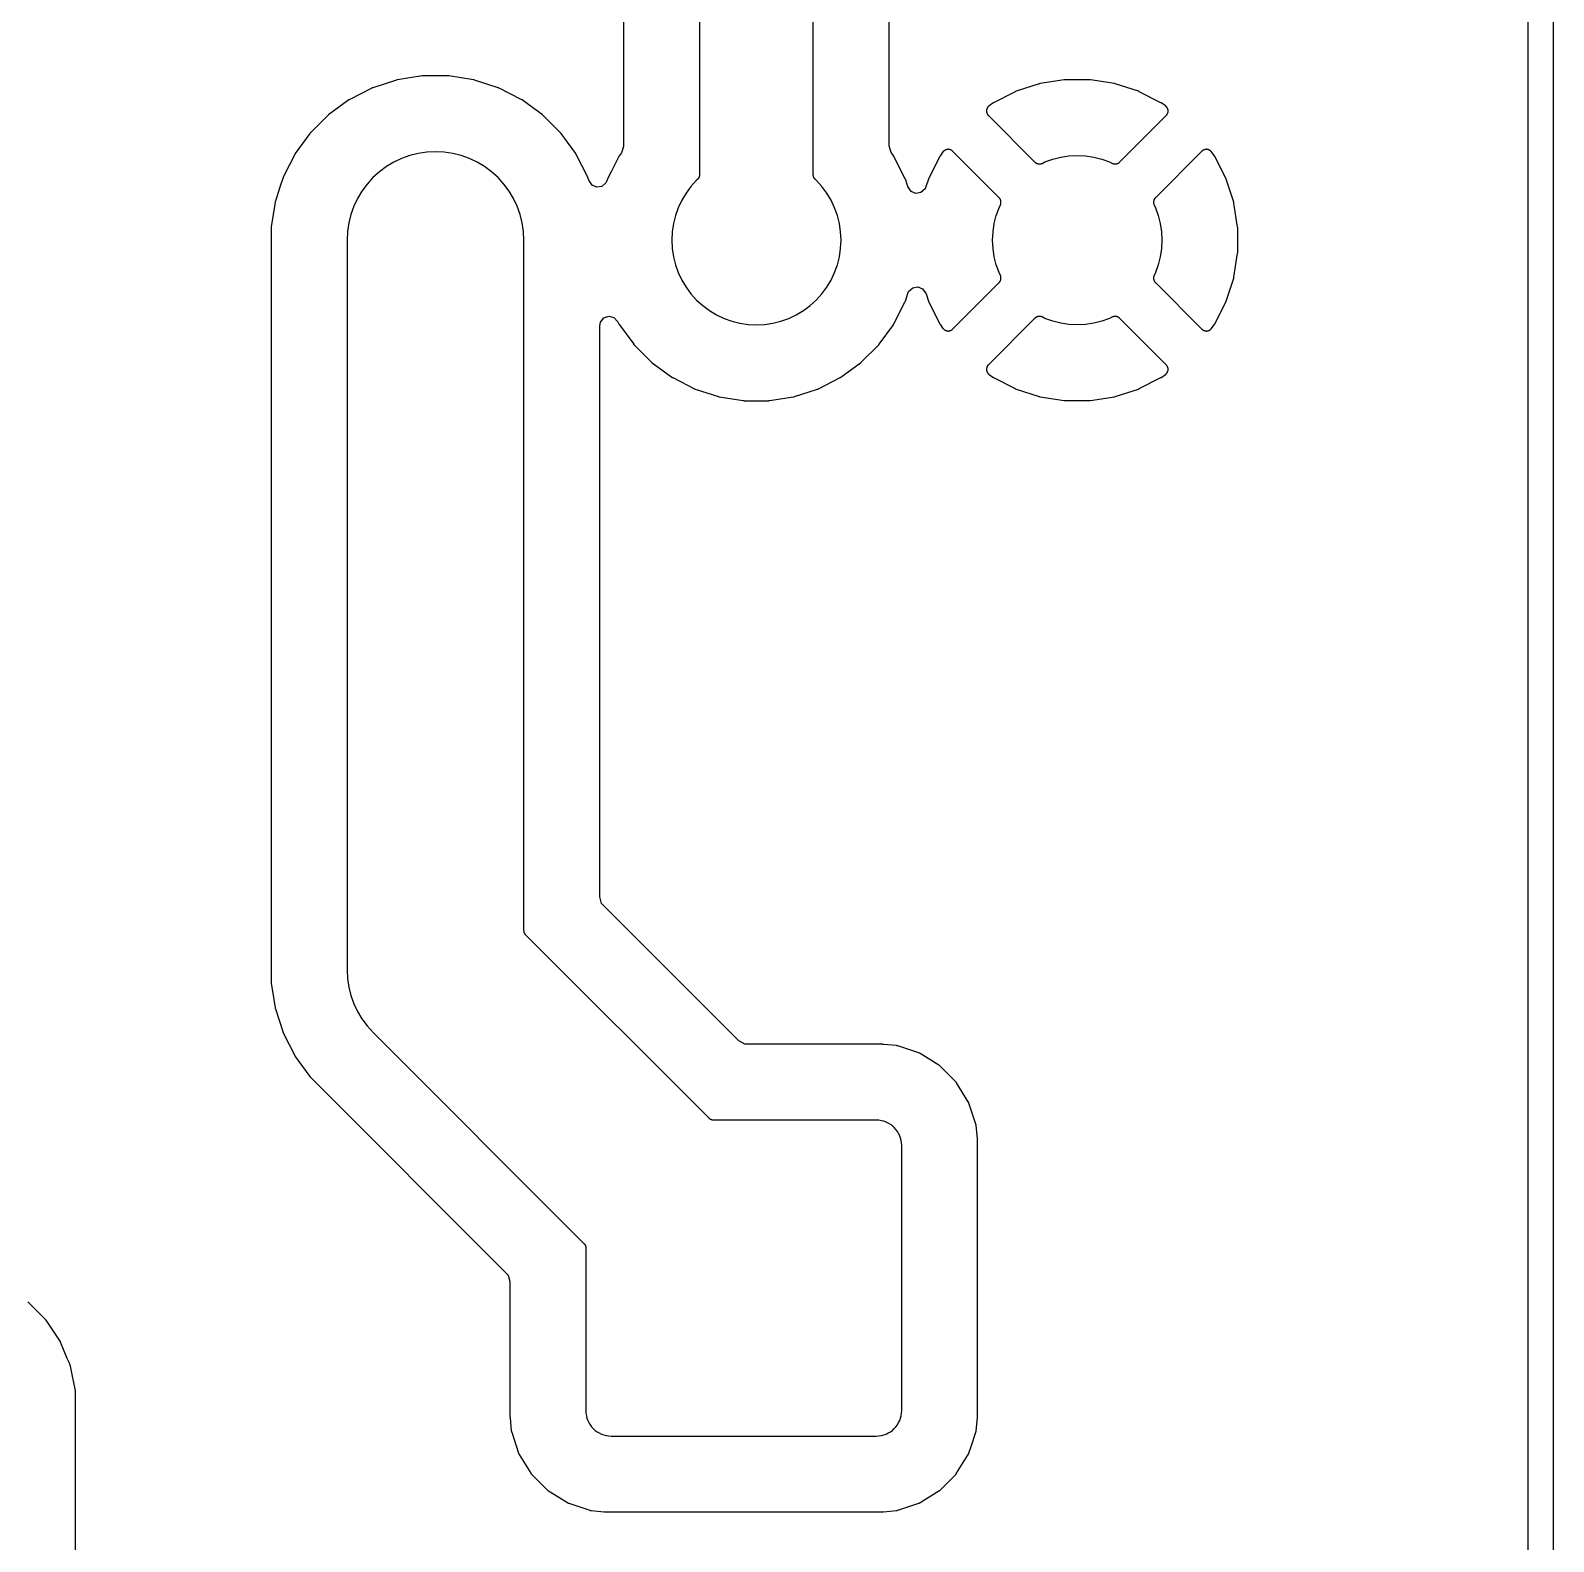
# Model space of a CAD drawing. Header units: metres. Extents: x 46.2 to 140.4, y -137.6 to -43.4.
# Drawn here: x 128.39 to 140.45, y -93.99 to -82.03 of the extents above; entities that cross this region are included whole.
import ezdxf

# ---------------------------------------------------------------- set-up
doc = ezdxf.new("R2010")
doc.units = ezdxf.units.M

msp = doc.modelspace()

# ---------------------------------------------------------------- linework, layer by layer
for points in [[(140.449, -137.599), (140.449, -43.401)], [(140.249, -43.632), (140.236, -43.586), (140.204, -43.558), (140.17, -43.551), (46.432, -43.551), (46.386, -43.564), (46.358, -43.596), (46.351, -43.63), (46.351, -137.368), (46.364, -137.414), (46.396, -137.442), (46.43, -137.449), (140.168, -137.449), (140.214, -137.436), (140.242, -137.404), (140.249, -137.37), (140.249, -43.632)], [(133.521, -83.429), (133.499, -83.491), (133.483, -83.554), (133.473, -83.619), (133.47, -83.685), (133.473, -83.751), (133.483, -83.816), (133.499, -83.879), (133.521, -83.941), (133.549, -84.001), (133.583, -84.057), (133.622, -84.11), (133.666, -84.159), (133.715, -84.203), (133.768, -84.242), (133.824, -84.276), (133.884, -84.304), (133.946, -84.326), (134.009, -84.342), (134.074, -84.352), (134.14, -84.355), (134.206, -84.352), (134.271, -84.342), (134.334, -84.326), (134.396, -84.304), (134.456, -84.276), (134.512, -84.242), (134.565, -84.203), (134.614, -84.159), (134.658, -84.11), (134.697, -84.057), (134.731, -84.001), (134.759, -83.941), (134.781, -83.879), (134.797, -83.816), (134.807, -83.751), (134.81, -83.685), (134.807, -83.619), (134.797, -83.554), (134.781, -83.491), (134.759, -83.429), (134.731, -83.369), (134.697, -83.313), (134.658, -83.26), (134.614, -83.211), (134.607, -83.205), (134.606, -83.204), (134.605, -83.203), (134.604, -83.202), (134.603, -83.202), (134.603, -83.201), (134.602, -83.2), (134.601, -83.199), (134.6, -83.198), (134.6, -83.197), (134.599, -83.196), (134.598, -83.195), (134.598, -83.194), (134.597, -83.193), (134.597, -83.192), (134.596, -83.191), (134.596, -83.19), (134.595, -83.189), (134.595, -83.188), (134.594, -83.187), (134.594, -83.186), (134.593, -83.185), (134.593, -83.184), (134.593, -83.183), (134.592, -83.182), (134.592, -83.18), (134.592, -83.179), (134.591, -83.178), (134.591, -83.177), (134.591, -83.176), (134.591, -83.175), (134.591, -83.174), (134.59, -83.172), (134.59, -83.171), (134.59, -83.17), (134.59, -83.169), (134.59, -83.168), (134.59, -79.267)], [(133.089, -80.433), (133.089, -82.943), (133.071, -82.995), (133.056, -83.016), (133.055, -83.017), (133.054, -83.018), (133.054, -83.019), (133.053, -83.02), (133.052, -83.021), (133.052, -83.023), (133.052, -83.023), (132.992, -83.14), (132.964, -83.194), (132.964, -83.195), (132.964, -83.196), (132.963, -83.197), (132.962, -83.198), (132.962, -83.199), (132.962, -83.2), (132.961, -83.201), (132.957, -83.214), (132.951, -83.228), (132.917, -83.259), (132.878, -83.266), (132.84, -83.25), (132.813, -83.21), (132.806, -83.19), (132.806, -83.189), (132.806, -83.188), (132.805, -83.186), (132.805, -83.185), (132.804, -83.184), (132.804, -83.183), (132.803, -83.182), (132.714, -83.007), (132.713, -83.006), (132.713, -83.005), (132.712, -83.003), (132.711, -83.002), (132.711, -83.001), (132.71, -83), (132.644, -82.909), (132.594, -82.841), (132.594, -82.841), (132.593, -82.84), (132.592, -82.839), (132.592, -82.838), (132.591, -82.837), (132.59, -82.836), (132.589, -82.835), (132.45, -82.696), (132.449, -82.695), (132.448, -82.694), (132.447, -82.693), (132.446, -82.693), (132.445, -82.692), (132.444, -82.691), (132.444, -82.691), (132.444, -82.691), (132.349, -82.622), (132.285, -82.575), (132.284, -82.574), (132.283, -82.574), (132.282, -82.573), (132.28, -82.572), (132.279, -82.572), (132.278, -82.571), (132.278, -82.571), (132.103, -82.482), (132.102, -82.481), (132.101, -82.481), (132.1, -82.48), (132.099, -82.48), (132.097, -82.479), (132.096, -82.479), (132.095, -82.479), (131.908, -82.418), (131.907, -82.417), (131.906, -82.417), (131.905, -82.417), (131.904, -82.417), (131.903, -82.416), (131.902, -82.416), (131.901, -82.416), (131.706, -82.385), (131.705, -82.385), (131.704, -82.385), (131.703, -82.385), (131.702, -82.385), (131.7, -82.385), (131.699, -82.385), (131.698, -82.385), (131.502, -82.385), (131.501, -82.385), (131.5, -82.385), (131.498, -82.385), (131.497, -82.385), (131.496, -82.385), (131.495, -82.385), (131.494, -82.385), (131.299, -82.416), (131.298, -82.416), (131.297, -82.416), (131.296, -82.417), (131.295, -82.417), (131.294, -82.417), (131.293, -82.417), (131.292, -82.418), (131.105, -82.479), (131.104, -82.479), (131.103, -82.479), (131.101, -82.48), (131.1, -82.48), (131.099, -82.481), (131.098, -82.481), (131.097, -82.482), (130.922, -82.571), (130.921, -82.572), (130.92, -82.572), (130.918, -82.573), (130.917, -82.574), (130.916, -82.574), (130.915, -82.575), (130.756, -82.691), (130.755, -82.691), (130.754, -82.692), (130.753, -82.693), (130.752, -82.694), (130.751, -82.694), (130.751, -82.695), (130.75, -82.696), (130.611, -82.835), (130.61, -82.836), (130.609, -82.836), (130.609, -82.837), (130.608, -82.838), (130.607, -82.839), (130.606, -82.84), (130.606, -82.841), (130.49, -83), (130.489, -83.001), (130.489, -83.002), (130.488, -83.003), (130.487, -83.005), (130.487, -83.006), (130.486, -83.007), (130.486, -83.007), (130.444, -83.09), (130.397, -83.182), (130.396, -83.183), (130.396, -83.184), (130.395, -83.185), (130.395, -83.186), (130.395, -83.186), (130.394, -83.188), (130.394, -83.189), (130.394, -83.19), (130.394, -83.19), (130.369, -83.266), (130.333, -83.377), (130.332, -83.378), (130.332, -83.379), (130.332, -83.38), (130.332, -83.381), (130.331, -83.382), (130.331, -83.383), (130.331, -83.384), (130.3, -83.579), (130.3, -83.58), (130.3, -83.581), (130.3, -83.582), (130.3, -83.583), (130.3, -83.585), (130.299, -83.586), (130.299, -83.587), (130.299, -89.558), (130.299, -89.559), (130.3, -89.56), (130.3, -89.562), (130.3, -89.563), (130.3, -89.564), (130.3, -89.565), (130.3, -89.566), (130.32, -89.694), (130.331, -89.761), (130.331, -89.762), (130.331, -89.763), (130.332, -89.764), (130.332, -89.765), (130.332, -89.766), (130.332, -89.767), (130.333, -89.768), (130.394, -89.955), (130.394, -89.956), (130.394, -89.957), (130.395, -89.959), (130.395, -89.96), (130.396, -89.961), (130.396, -89.962), (130.397, -89.963), (130.486, -90.138), (130.487, -90.139), (130.487, -90.14), (130.488, -90.142), (130.489, -90.143), (130.489, -90.144), (130.49, -90.145), (130.606, -90.304), (130.606, -90.305), (130.607, -90.306), (130.608, -90.307), (130.609, -90.308), (130.609, -90.309), (130.61, -90.309), (130.611, -90.31), (132.166, -91.865), (132.175, -91.876), (132.189, -91.927), (132.189, -93), (132.19, -93.001), (132.19, -93.003), (132.19, -93.004), (132.19, -93.005), (132.2, -93.108), (132.2, -93.109), (132.201, -93.111), (132.201, -93.112), (132.201, -93.113), (132.201, -93.115), (132.202, -93.116), (132.202, -93.117), (132.203, -93.119), (132.258, -93.285), (132.258, -93.285), (132.258, -93.286), (132.259, -93.287), (132.259, -93.288), (132.259, -93.289), (132.26, -93.291), (132.26, -93.292), (132.261, -93.293), (132.261, -93.294), (132.262, -93.295), (132.263, -93.296), (132.355, -93.445), (132.356, -93.446), (132.356, -93.447), (132.357, -93.448), (132.358, -93.449), (132.358, -93.45), (132.359, -93.451), (132.36, -93.452), (132.361, -93.453), (132.362, -93.454), (132.486, -93.578), (132.487, -93.579), (132.488, -93.58), (132.489, -93.581), (132.49, -93.582), (132.491, -93.582), (132.492, -93.583), (132.493, -93.584), (132.494, -93.584), (132.495, -93.585), (132.644, -93.677), (132.645, -93.678), (132.646, -93.679), (132.647, -93.679), (132.648, -93.68), (132.649, -93.68), (132.651, -93.681), (132.652, -93.681), (132.653, -93.681), (132.654, -93.682), (132.655, -93.682), (132.655, -93.682), (132.655, -93.682), (132.821, -93.737), (132.823, -93.738), (132.824, -93.738), (132.825, -93.739), (132.827, -93.739), (132.828, -93.739), (132.829, -93.739), (132.831, -93.74), (132.832, -93.74), (132.935, -93.75), (132.936, -93.75), (132.937, -93.75), (132.939, -93.75), (132.94, -93.751), (135.14, -93.751), (135.141, -93.75), (135.143, -93.75), (135.144, -93.75), (135.145, -93.75), (135.248, -93.74), (135.249, -93.74), (135.251, -93.739), (135.252, -93.739), (135.253, -93.739), (135.255, -93.739), (135.256, -93.738), (135.257, -93.738), (135.259, -93.737), (135.425, -93.682), (135.425, -93.682), (135.426, -93.682), (135.427, -93.681), (135.428, -93.681), (135.429, -93.681), (135.431, -93.68), (135.432, -93.68), (135.433, -93.679), (135.434, -93.679), (135.435, -93.678), (135.436, -93.677), (135.585, -93.585), (135.586, -93.584), (135.587, -93.584), (135.588, -93.583), (135.589, -93.582), (135.59, -93.582), (135.591, -93.581), (135.592, -93.58), (135.593, -93.579), (135.594, -93.578), (135.718, -93.454), (135.719, -93.453), (135.72, -93.452), (135.721, -93.451), (135.722, -93.45), (135.722, -93.449), (135.723, -93.448), (135.724, -93.447), (135.724, -93.446), (135.725, -93.445), (135.817, -93.296), (135.818, -93.295), (135.819, -93.294), (135.819, -93.293), (135.82, -93.292), (135.82, -93.291), (135.821, -93.289), (135.821, -93.288), (135.821, -93.287), (135.822, -93.286), (135.822, -93.285), (135.822, -93.285), (135.822, -93.285), (135.839, -93.234), (135.877, -93.119), (135.878, -93.117), (135.878, -93.116), (135.879, -93.115), (135.879, -93.113), (135.879, -93.112), (135.879, -93.111), (135.88, -93.109), (135.88, -93.108), (135.89, -93.005), (135.89, -93.004), (135.89, -93.003), (135.89, -93.003), (135.89, -93.001), (135.891, -93), (135.891, -90.8), (135.89, -90.799), (135.89, -90.797), (135.89, -90.796), (135.89, -90.795), (135.88, -90.692), (135.88, -90.691), (135.879, -90.69), (135.879, -90.689), (135.879, -90.687), (135.879, -90.686), (135.879, -90.685), (135.878, -90.684), (135.878, -90.683), (135.877, -90.682), (135.877, -90.681), (135.836, -90.556), (135.822, -90.515), (135.822, -90.514), (135.821, -90.512), (135.821, -90.512), (135.821, -90.511), (135.82, -90.509), (135.82, -90.508), (135.819, -90.507), (135.819, -90.506), (135.818, -90.505), (135.817, -90.504), (135.725, -90.355), (135.724, -90.354), (135.724, -90.353), (135.723, -90.352), (135.722, -90.351), (135.722, -90.35), (135.721, -90.349), (135.72, -90.348), (135.719, -90.347), (135.718, -90.346), (135.594, -90.222), (135.593, -90.221), (135.592, -90.22), (135.591, -90.219), (135.59, -90.218), (135.589, -90.218), (135.588, -90.217), (135.587, -90.216), (135.586, -90.216), (135.585, -90.215), (135.436, -90.123), (135.435, -90.122), (135.434, -90.121), (135.433, -90.121), (135.432, -90.12), (135.431, -90.12), (135.429, -90.119), (135.428, -90.119), (135.428, -90.119), (135.427, -90.118), (135.425, -90.118), (135.259, -90.063), (135.257, -90.062), (135.256, -90.062), (135.255, -90.061), (135.253, -90.061), (135.252, -90.061), (135.251, -90.061), (135.249, -90.06), (135.248, -90.06), (135.145, -90.05), (135.144, -90.05), (135.143, -90.05), (135.143, -90.05), (135.141, -90.05), (135.14, -90.049), (134.062, -90.049), (134.048, -90.048), (134.002, -90.023), (132.924, -88.945), (132.915, -88.934), (132.901, -88.883), (132.901, -84.364), (132.906, -84.334), (132.933, -84.3), (132.971, -84.287), (133.011, -84.297), (133.044, -84.332), (133.052, -84.347), (133.052, -84.349), (133.053, -84.35), (133.054, -84.351), (133.054, -84.352), (133.055, -84.353), (133.056, -84.354), (133.169, -84.509), (133.169, -84.51), (133.17, -84.511), (133.171, -84.512), (133.171, -84.513), (133.172, -84.514), (133.173, -84.515), (133.174, -84.515), (133.31, -84.651), (133.31, -84.652), (133.311, -84.653), (133.312, -84.654), (133.313, -84.654), (133.314, -84.655), (133.315, -84.656), (133.316, -84.656), (133.471, -84.769), (133.472, -84.77), (133.473, -84.771), (133.474, -84.771), (133.475, -84.772), (133.476, -84.773), (133.478, -84.773), (133.478, -84.773), (133.649, -84.861), (133.65, -84.861), (133.651, -84.861), (133.652, -84.862), (133.653, -84.863), (133.654, -84.863), (133.655, -84.863), (133.656, -84.864), (133.839, -84.923), (133.84, -84.923), (133.841, -84.924), (133.842, -84.924), (133.843, -84.924), (133.844, -84.924), (133.845, -84.925), (133.846, -84.925), (134.036, -84.955), (134.037, -84.955), (134.038, -84.955), (134.039, -84.955), (134.041, -84.955), (134.042, -84.955), (134.043, -84.956), (134.044, -84.956), (134.236, -84.956), (134.237, -84.956), (134.238, -84.955), (134.239, -84.955), (134.241, -84.955), (134.242, -84.955), (134.243, -84.955), (134.244, -84.955), (134.434, -84.925), (134.435, -84.925), (134.436, -84.924), (134.437, -84.924), (134.438, -84.924), (134.439, -84.924), (134.44, -84.923), (134.441, -84.923), (134.557, -84.885), (134.624, -84.864), (134.625, -84.863), (134.626, -84.863), (134.627, -84.863), (134.628, -84.862), (134.629, -84.861), (134.63, -84.861), (134.631, -84.861), (134.637, -84.858), (134.802, -84.773), (134.804, -84.773), (134.805, -84.772), (134.806, -84.771), (134.807, -84.771), (134.808, -84.77), (134.809, -84.769), (134.964, -84.656), (134.965, -84.656), (134.966, -84.655), (134.967, -84.654), (134.968, -84.654), (134.969, -84.653), (134.97, -84.652), (134.97, -84.651), (135.106, -84.515), (135.107, -84.515), (135.108, -84.514), (135.109, -84.513), (135.109, -84.512), (135.11, -84.511), (135.111, -84.51), (135.111, -84.509), (135.224, -84.354), (135.225, -84.353), (135.226, -84.352), (135.226, -84.351), (135.227, -84.35), (135.228, -84.349), (135.228, -84.347), (135.228, -84.347), (135.316, -84.176), (135.316, -84.175), (135.317, -84.174), (135.317, -84.173), (135.318, -84.172), (135.318, -84.17), (135.319, -84.169), (135.319, -84.169), (135.319, -84.169), (135.319, -84.169), (135.339, -84.106), (135.345, -84.092), (135.379, -84.062), (135.418, -84.055), (135.456, -84.071), (135.483, -84.11), (135.502, -84.169), (135.502, -84.17), (135.502, -84.171), (135.503, -84.172), (135.503, -84.173), (135.504, -84.174), (135.504, -84.175), (135.505, -84.176), (135.592, -84.347), (135.593, -84.348), (135.593, -84.349), (135.594, -84.351), (135.595, -84.352), (135.595, -84.353), (135.596, -84.354), (135.617, -84.383), (135.618, -84.384), (135.619, -84.385), (135.62, -84.386), (135.62, -84.387), (135.621, -84.388), (135.622, -84.388), (135.623, -84.389), (135.624, -84.39), (135.624, -84.391), (135.625, -84.392), (135.626, -84.392), (135.627, -84.393), (135.628, -84.394), (135.629, -84.395), (135.63, -84.395), (135.631, -84.396), (135.632, -84.396), (135.633, -84.397), (135.634, -84.398), (135.635, -84.398), (135.636, -84.399), (135.637, -84.399), (135.638, -84.4), (135.639, -84.4), (135.64, -84.401), (135.642, -84.401), (135.643, -84.401), (135.644, -84.402), (135.645, -84.402), (135.646, -84.402), (135.647, -84.403), (135.648, -84.403), (135.65, -84.403), (135.651, -84.403), (135.652, -84.403), (135.653, -84.403), (135.654, -84.404), (135.655, -84.404), (135.657, -84.404), (135.658, -84.404), (135.658, -84.404), (135.659, -84.404), (135.66, -84.404), (135.661, -84.404), (135.663, -84.403), (135.664, -84.403), (135.665, -84.403), (135.666, -84.403), (135.668, -84.403), (135.669, -84.402), (135.67, -84.402), (135.671, -84.402), (135.672, -84.401), (135.673, -84.401), (135.675, -84.401), (135.676, -84.4), (135.677, -84.4), (135.678, -84.399), (135.679, -84.399), (135.68, -84.398), (135.681, -84.398), (135.682, -84.397), (135.684, -84.397), (135.685, -84.396), (135.686, -84.395), (135.687, -84.395), (135.688, -84.394), (135.689, -84.393), (135.69, -84.392), (135.69, -84.392), (135.691, -84.391), (135.692, -84.39), (135.693, -84.389), (136.062, -84.02), (136.063, -84.02), (136.063, -84.019), (136.064, -84.018), (136.065, -84.017), (136.066, -84.016), (136.067, -84.015), (136.067, -84.014), (136.068, -84.013), (136.069, -84.012), (136.069, -84.011), (136.07, -84.01), (136.07, -84.009), (136.071, -84.008), (136.072, -84.006), (136.072, -84.005), (136.073, -84.004), (136.073, -84.003), (136.073, -84.002), (136.074, -84.001), (136.074, -84), (136.075, -83.998), (136.075, -83.997), (136.075, -83.996), (136.075, -83.995), (136.076, -83.994), (136.076, -83.992), (136.076, -83.991), (136.076, -83.99), (136.076, -83.989), (136.076, -83.987), (136.076, -83.986), (136.076, -83.985), (136.076, -83.984), (136.076, -83.982), (136.076, -83.981), (136.076, -83.98), (136.076, -83.978), (136.076, -83.977), (136.076, -83.976), (136.075, -83.975), (136.075, -83.974), (136.075, -83.972), (136.075, -83.971), (136.074, -83.97), (136.074, -83.969), (136.073, -83.968), (136.073, -83.967), (136.073, -83.966), (136.072, -83.965), (136.072, -83.964), (136.061, -83.941), (136.039, -83.879), (136.023, -83.816), (136.013, -83.751), (136.01, -83.685), (136.013, -83.619), (136.023, -83.554), (136.039, -83.491), (136.061, -83.429), (136.072, -83.406), (136.072, -83.405), (136.073, -83.404), (136.073, -83.403), (136.074, -83.401), (136.074, -83.4), (136.075, -83.399), (136.075, -83.398), (136.075, -83.396), (136.075, -83.395), (136.076, -83.394), (136.076, -83.393), (136.076, -83.392), (136.076, -83.39), (136.076, -83.389), (136.076, -83.388), (136.076, -83.386), (136.076, -83.385), (136.076, -83.384), (136.076, -83.383), (136.076, -83.381), (136.076, -83.38), (136.076, -83.379), (136.076, -83.378), (136.076, -83.376), (136.075, -83.375), (136.075, -83.374), (136.075, -83.373), (136.075, -83.372), (136.074, -83.37), (136.074, -83.369), (136.073, -83.368), (136.073, -83.367), (136.073, -83.366), (136.072, -83.365), (136.072, -83.364), (136.071, -83.362), (136.07, -83.361), (136.07, -83.36), (136.069, -83.359), (136.069, -83.358), (136.068, -83.357), (136.067, -83.356), (136.067, -83.355), (136.066, -83.354), (136.065, -83.353), (136.064, -83.352), (136.063, -83.351), (136.063, -83.35), (136.062, -83.35), (135.693, -82.981), (135.692, -82.98), (135.691, -82.979), (135.69, -82.978), (135.69, -82.978), (135.689, -82.977), (135.688, -82.976), (135.687, -82.975), (135.686, -82.975), (135.685, -82.974), (135.684, -82.973), (135.682, -82.973), (135.681, -82.972), (135.68, -82.972), (135.679, -82.971), (135.678, -82.971), (135.677, -82.97), (135.676, -82.97), (135.675, -82.969), (135.673, -82.969), (135.672, -82.969), (135.671, -82.968), (135.67, -82.968), (135.669, -82.968), (135.668, -82.967), (135.666, -82.967), (135.665, -82.967), (135.664, -82.967), (135.663, -82.967), (135.661, -82.966), (135.66, -82.966), (135.659, -82.966), (135.658, -82.966), (135.657, -82.966), (135.655, -82.966), (135.654, -82.966), (135.653, -82.967), (135.652, -82.967), (135.65, -82.967), (135.649, -82.967), (135.648, -82.967), (135.647, -82.968), (135.646, -82.968), (135.644, -82.968), (135.643, -82.969), (135.642, -82.969), (135.641, -82.969), (135.64, -82.97), (135.639, -82.97), (135.637, -82.971), (135.636, -82.971), (135.635, -82.972), (135.634, -82.972), (135.633, -82.973), (135.632, -82.974), (135.631, -82.974), (135.63, -82.975), (135.629, -82.976), (135.628, -82.976), (135.627, -82.977), (135.626, -82.978), (135.625, -82.979), (135.624, -82.979), (135.623, -82.98), (135.622, -82.981), (135.622, -82.981), (135.622, -82.982), (135.621, -82.983), (135.62, -82.983), (135.619, -82.984), (135.618, -82.985), (135.618, -82.986), (135.617, -82.987), (135.596, -83.016), (135.595, -83.017), (135.595, -83.018), (135.594, -83.019), (135.593, -83.021), (135.593, -83.022), (135.592, -83.023), (135.592, -83.023), (135.505, -83.194), (135.504, -83.195), (135.504, -83.196), (135.503, -83.197), (135.503, -83.198), (135.502, -83.199), (135.502, -83.2), (135.502, -83.201), (135.482, -83.264), (135.475, -83.278), (135.442, -83.308), (135.402, -83.315), (135.365, -83.299), (135.338, -83.26), (135.319, -83.201), (135.318, -83.2), (135.318, -83.199), (135.318, -83.198), (135.317, -83.197), (135.316, -83.196), (135.316, -83.195), (135.316, -83.194), (135.228, -83.023), (135.228, -83.021), (135.227, -83.02), (135.226, -83.019), (135.226, -83.018), (135.225, -83.017), (135.224, -83.016), (135.206, -82.991), (135.191, -82.938), (135.191, -79.528)], [(133.69, -80.167), (133.69, -83.168), (133.69, -83.169), (133.69, -83.17), (133.69, -83.172), (133.689, -83.173), (133.689, -83.174), (133.689, -83.176), (133.689, -83.177), (133.689, -83.178), (133.688, -83.179), (133.688, -83.181), (133.688, -83.182), (133.687, -83.183), (133.687, -83.184), (133.686, -83.186), (133.686, -83.187), (133.685, -83.188), (133.685, -83.189), (133.684, -83.19), (133.684, -83.192), (133.683, -83.193), (133.682, -83.194), (133.682, -83.195), (133.681, -83.196), (133.68, -83.197), (133.679, -83.198), (133.679, -83.199), (133.678, -83.2), (133.677, -83.201), (133.676, -83.202), (133.675, -83.203), (133.674, -83.204), (133.673, -83.205), (133.666, -83.211), (133.622, -83.26), (133.583, -83.313), (133.549, -83.369), (133.521, -83.429)], [(137.342, -82.597), (137.171, -82.51), (137.17, -82.509), (137.169, -82.509), (137.168, -82.508), (137.167, -82.508), (137.166, -82.507), (137.165, -82.507), (137.164, -82.507), (136.981, -82.447), (136.98, -82.447), (136.979, -82.447), (136.978, -82.447), (136.977, -82.446), (136.975, -82.446), (136.974, -82.446), (136.974, -82.446), (136.784, -82.416), (136.783, -82.415), (136.782, -82.415), (136.781, -82.415), (136.779, -82.415), (136.778, -82.415), (136.777, -82.415), (136.776, -82.415), (136.584, -82.415), (136.583, -82.415), (136.582, -82.415), (136.581, -82.415), (136.579, -82.415), (136.578, -82.415), (136.577, -82.415), (136.576, -82.416), (136.386, -82.446), (136.386, -82.446), (136.385, -82.446), (136.383, -82.446), (136.382, -82.447), (136.381, -82.447), (136.38, -82.447), (136.379, -82.447), (136.196, -82.507), (136.195, -82.507), (136.194, -82.507), (136.193, -82.508), (136.192, -82.508), (136.191, -82.509), (136.19, -82.509), (136.189, -82.51), (136.018, -82.597), (136.017, -82.598), (136.016, -82.598), (136.014, -82.599), (136.013, -82.6), (136.012, -82.6), (136.011, -82.601), (135.982, -82.622), (135.981, -82.623), (135.98, -82.624), (135.979, -82.625), (135.978, -82.625), (135.977, -82.626), (135.977, -82.627), (135.976, -82.628), (135.975, -82.629), (135.974, -82.629), (135.973, -82.63), (135.973, -82.631), (135.972, -82.632), (135.971, -82.633), (135.97, -82.634), (135.97, -82.635), (135.969, -82.636), (135.969, -82.637), (135.968, -82.638), (135.967, -82.639), (135.967, -82.64), (135.966, -82.641), (135.966, -82.642), (135.965, -82.643), (135.965, -82.644), (135.964, -82.645), (135.964, -82.647), (135.964, -82.648), (135.963, -82.649), (135.963, -82.65), (135.963, -82.651), (135.962, -82.652), (135.962, -82.653), (135.962, -82.655), (135.962, -82.656), (135.962, -82.657), (135.962, -82.658), (135.961, -82.659), (135.961, -82.66), (135.961, -82.662), (135.961, -82.663), (135.961, -82.664), (135.961, -82.665), (135.961, -82.666), (135.962, -82.668), (135.962, -82.669), (135.962, -82.67), (135.962, -82.671), (135.962, -82.673), (135.963, -82.674), (135.963, -82.675), (135.963, -82.676), (135.964, -82.677), (135.964, -82.678), (135.964, -82.68), (135.965, -82.681), (135.965, -82.682), (135.966, -82.683), (135.966, -82.684), (135.967, -82.685), (135.967, -82.686), (135.968, -82.687), (135.968, -82.689), (135.969, -82.69), (135.97, -82.691), (135.97, -82.692), (135.971, -82.693), (135.972, -82.694), (135.973, -82.695), (135.973, -82.695), (135.974, -82.696), (135.975, -82.697), (135.976, -82.698), (136.345, -83.067), (136.345, -83.068), (136.346, -83.068), (136.347, -83.069), (136.348, -83.07), (136.349, -83.071), (136.35, -83.072), (136.351, -83.072), (136.352, -83.073), (136.353, -83.074), (136.354, -83.074), (136.355, -83.075), (136.356, -83.075), (136.357, -83.076), (136.359, -83.077), (136.36, -83.077), (136.361, -83.078), (136.362, -83.078), (136.363, -83.078), (136.364, -83.079), (136.365, -83.079), (136.367, -83.08), (136.368, -83.08), (136.369, -83.08), (136.37, -83.08), (136.371, -83.081), (136.373, -83.081), (136.374, -83.081), (136.375, -83.081), (136.376, -83.081), (136.378, -83.081), (136.379, -83.081), (136.38, -83.081), (136.381, -83.081), (136.382, -83.081), (136.383, -83.081), (136.384, -83.081), (136.385, -83.081), (136.387, -83.081), (136.388, -83.081), (136.389, -83.081), (136.39, -83.08), (136.391, -83.08), (136.392, -83.08), (136.393, -83.08), (136.394, -83.079), (136.395, -83.079), (136.396, -83.079), (136.397, -83.078), (136.398, -83.078), (136.399, -83.078), (136.4, -83.077), (136.401, -83.077), (136.424, -83.066), (136.486, -83.044), (136.549, -83.028), (136.614, -83.018), (136.68, -83.015), (136.746, -83.018), (136.811, -83.028), (136.874, -83.044), (136.936, -83.066), (136.959, -83.077), (136.96, -83.077), (136.961, -83.078), (136.962, -83.078), (136.964, -83.079), (136.965, -83.079), (136.966, -83.08), (136.968, -83.08), (136.969, -83.08), (136.97, -83.08), (136.972, -83.081), (136.973, -83.081), (136.974, -83.081), (136.975, -83.081), (136.976, -83.081), (136.977, -83.081), (136.979, -83.081), (136.98, -83.081), (136.981, -83.081), (136.982, -83.081), (136.984, -83.081), (136.985, -83.081), (136.986, -83.081), (136.987, -83.081), (136.989, -83.081), (136.99, -83.08), (136.991, -83.08), (136.992, -83.08), (136.993, -83.08), (136.995, -83.079), (136.996, -83.079), (136.997, -83.078), (136.998, -83.078), (136.999, -83.078), (137, -83.077), (137.001, -83.077), (137.003, -83.076), (137.004, -83.075), (137.005, -83.075), (137.006, -83.074), (137.007, -83.074), (137.008, -83.073), (137.009, -83.072), (137.01, -83.072), (137.011, -83.071), (137.012, -83.07), (137.013, -83.069), (137.014, -83.068), (137.015, -83.068), (137.015, -83.067), (137.384, -82.698), (137.385, -82.697), (137.386, -82.696), (137.387, -82.695), (137.387, -82.695), (137.388, -82.694), (137.389, -82.693), (137.39, -82.692), (137.39, -82.691), (137.391, -82.69), (137.392, -82.689), (137.392, -82.687), (137.393, -82.686), (137.393, -82.685), (137.394, -82.684), (137.394, -82.683), (137.395, -82.682), (137.395, -82.681), (137.396, -82.68), (137.396, -82.678), (137.396, -82.677), (137.397, -82.676), (137.397, -82.675), (137.397, -82.674), (137.398, -82.673), (137.398, -82.671), (137.398, -82.67), (137.398, -82.669), (137.398, -82.668), (137.399, -82.666), (137.399, -82.665), (137.399, -82.664), (137.399, -82.663), (137.399, -82.662), (137.399, -82.66), (137.399, -82.659), (137.398, -82.658), (137.398, -82.657), (137.398, -82.655), (137.398, -82.654), (137.398, -82.653), (137.397, -82.652), (137.397, -82.651), (137.397, -82.649), (137.396, -82.648), (137.396, -82.647), (137.396, -82.646), (137.395, -82.645), (137.395, -82.644), (137.394, -82.643), (137.394, -82.641), (137.393, -82.64), (137.393, -82.639), (137.392, -82.638), (137.392, -82.637), (137.391, -82.636), (137.39, -82.635), (137.39, -82.634), (137.389, -82.633), (137.388, -82.632), (137.387, -82.631), (137.387, -82.63), (137.386, -82.629), (137.385, -82.628), (137.384, -82.627), (137.383, -82.627), (137.382, -82.626), (137.381, -82.625), (137.38, -82.624), (137.379, -82.623), (137.378, -82.623), (137.378, -82.622), (137.378, -82.622), (137.349, -82.601), (137.348, -82.6), (137.347, -82.6), (137.346, -82.599), (137.344, -82.598), (137.343, -82.598), (137.342, -82.597), (137.342, -82.597)], [(131.018, -89.849), (131.059, -89.904), (131.106, -89.956), (132.775, -91.626), (132.776, -91.627), (132.777, -91.628), (132.778, -91.629), (132.779, -91.629), (132.779, -91.63), (132.78, -91.631), (132.781, -91.632), (132.782, -91.633), (132.782, -91.634), (132.783, -91.635), (132.784, -91.637), (132.784, -91.638), (132.785, -91.639), (132.785, -91.64), (132.786, -91.641), (132.786, -91.642), (132.787, -91.643), (132.787, -91.644), (132.787, -91.646), (132.788, -91.647), (132.788, -91.648), (132.789, -91.649), (132.789, -91.65), (132.789, -91.651), (132.789, -91.653), (132.789, -91.654), (132.79, -91.655), (132.79, -91.656), (132.79, -91.658), (132.79, -91.659), (132.79, -91.66), (132.79, -91.661), (132.79, -92.949), (132.791, -92.97), (132.794, -92.989), (132.799, -93.008), (132.805, -93.027), (132.814, -93.044), (132.824, -93.061), (132.835, -93.077), (132.849, -93.091), (132.863, -93.105), (132.879, -93.116), (132.896, -93.126), (132.913, -93.135), (132.932, -93.141), (132.951, -93.146), (132.97, -93.149), (132.991, -93.15), (135.089, -93.15), (135.11, -93.149), (135.129, -93.146), (135.148, -93.141), (135.167, -93.135), (135.184, -93.126), (135.201, -93.116), (135.217, -93.105), (135.231, -93.091), (135.245, -93.077), (135.256, -93.061), (135.266, -93.044), (135.275, -93.027), (135.281, -93.008), (135.286, -92.989), (135.289, -92.97), (135.29, -92.949), (135.29, -90.851), (135.289, -90.83), (135.286, -90.811), (135.281, -90.792), (135.275, -90.773), (135.266, -90.756), (135.256, -90.739), (135.245, -90.723), (135.231, -90.709), (135.217, -90.695), (135.201, -90.684), (135.184, -90.674), (135.167, -90.665), (135.148, -90.659), (135.129, -90.654), (135.11, -90.651), (135.089, -90.65), (133.801, -90.65), (133.8, -90.65), (133.799, -90.65), (133.798, -90.65), (133.796, -90.65), (133.795, -90.65), (133.794, -90.649), (133.793, -90.649), (133.791, -90.649), (133.79, -90.649), (133.789, -90.649), (133.788, -90.648), (133.787, -90.648), (133.786, -90.647), (133.784, -90.647), (133.783, -90.647), (133.782, -90.646), (133.781, -90.646), (133.78, -90.645), (133.779, -90.645), (133.778, -90.644), (133.777, -90.644), (133.775, -90.643), (133.774, -90.642), (133.773, -90.642), (133.772, -90.641), (133.771, -90.64), (133.77, -90.639), (133.769, -90.639), (133.769, -90.638), (133.768, -90.637), (133.767, -90.636), (133.766, -90.635), (132.315, -89.185), (132.314, -89.184), (132.313, -89.183), (132.313, -89.182), (132.312, -89.181), (132.311, -89.18), (132.31, -89.179), (132.309, -89.178), (132.309, -89.177), (132.308, -89.176), (132.307, -89.175), (132.307, -89.174), (132.306, -89.173), (132.306, -89.172), (132.305, -89.171), (132.305, -89.169), (132.304, -89.168), (132.304, -89.167), (132.303, -89.166), (132.303, -89.165), (132.303, -89.164), (132.302, -89.163), (132.302, -89.161), (132.302, -89.16), (132.301, -89.159), (132.301, -89.158), (132.301, -89.157), (132.301, -89.155), (132.301, -89.154), (132.301, -89.153), (132.3, -89.152), (132.3, -89.15), (132.3, -89.149), (132.3, -83.686), (132.297, -83.616), (132.287, -83.548), (132.27, -83.482), (132.247, -83.417), (132.218, -83.355), (132.182, -83.296), (132.141, -83.241), (132.095, -83.19), (132.044, -83.144), (131.989, -83.103), (131.93, -83.067), (131.868, -83.038), (131.803, -83.015), (131.737, -82.998), (131.669, -82.988), (131.6, -82.985), (131.531, -82.988), (131.463, -82.998), (131.397, -83.015), (131.332, -83.038), (131.27, -83.067), (131.211, -83.103), (131.156, -83.144), (131.105, -83.19), (131.059, -83.241), (131.018, -83.296), (130.982, -83.355), (130.953, -83.417), (130.93, -83.482), (130.913, -83.548), (130.903, -83.616), (130.9, -83.686), (130.9, -89.459), (130.903, -89.529), (130.913, -89.597), (130.93, -89.663), (130.953, -89.728), (130.982, -89.79), (131.018, -89.849)], [(137.768, -84.347), (137.768, -84.347), (137.768, -84.347), (137.768, -84.347), (137.768, -84.347), (137.855, -84.176), (137.856, -84.175), (137.856, -84.174), (137.857, -84.173), (137.857, -84.172), (137.858, -84.171), (137.858, -84.17), (137.858, -84.169), (137.918, -83.986), (137.918, -83.985), (137.918, -83.984), (137.918, -83.983), (137.919, -83.982), (137.919, -83.98), (137.919, -83.979), (137.919, -83.979), (137.949, -83.789), (137.95, -83.788), (137.95, -83.787), (137.95, -83.786), (137.95, -83.784), (137.95, -83.783), (137.95, -83.782), (137.95, -83.781), (137.95, -83.589), (137.95, -83.588), (137.95, -83.587), (137.95, -83.586), (137.95, -83.584), (137.95, -83.583), (137.95, -83.582), (137.949, -83.581), (137.919, -83.391), (137.919, -83.391), (137.919, -83.39), (137.919, -83.388), (137.918, -83.387), (137.918, -83.386), (137.918, -83.385), (137.918, -83.384), (137.858, -83.201), (137.858, -83.2), (137.858, -83.199), (137.857, -83.198), (137.857, -83.197), (137.856, -83.196), (137.856, -83.195), (137.855, -83.194), (137.768, -83.023), (137.767, -83.022), (137.767, -83.021), (137.766, -83.019), (137.765, -83.018), (137.765, -83.017), (137.764, -83.016), (137.743, -82.987), (137.742, -82.987), (137.742, -82.986), (137.741, -82.985), (137.74, -82.984), (137.739, -82.983), (137.738, -82.982), (137.738, -82.981), (137.737, -82.98), (137.736, -82.979), (137.735, -82.978), (137.734, -82.978), (137.733, -82.977), (137.732, -82.976), (137.731, -82.975), (137.73, -82.975), (137.729, -82.974), (137.728, -82.973), (137.727, -82.973), (137.726, -82.972), (137.725, -82.972), (137.724, -82.971), (137.722, -82.971), (137.721, -82.97), (137.72, -82.97), (137.719, -82.969), (137.718, -82.969), (137.717, -82.969), (137.716, -82.968), (137.714, -82.968), (137.713, -82.968), (137.712, -82.967), (137.711, -82.967), (137.71, -82.967), (137.708, -82.967), (137.707, -82.967), (137.706, -82.966), (137.705, -82.966), (137.703, -82.966), (137.702, -82.966), (137.701, -82.966), (137.7, -82.966), (137.699, -82.966), (137.697, -82.967), (137.696, -82.967), (137.695, -82.967), (137.694, -82.967), (137.692, -82.967), (137.691, -82.968), (137.69, -82.968), (137.689, -82.968), (137.688, -82.969), (137.687, -82.969), (137.685, -82.969), (137.684, -82.97), (137.683, -82.97), (137.682, -82.971), (137.681, -82.971), (137.68, -82.972), (137.679, -82.972), (137.678, -82.973), (137.676, -82.973), (137.675, -82.974), (137.674, -82.975), (137.673, -82.975), (137.672, -82.976), (137.671, -82.977), (137.67, -82.978), (137.67, -82.978), (137.669, -82.979), (137.668, -82.98), (137.667, -82.981), (137.298, -83.35), (137.297, -83.35), (137.297, -83.351), (137.296, -83.352), (137.295, -83.353), (137.294, -83.354), (137.293, -83.355), (137.293, -83.356), (137.292, -83.357), (137.291, -83.358), (137.291, -83.359), (137.29, -83.36), (137.29, -83.361), (137.289, -83.362), (137.288, -83.364), (137.288, -83.365), (137.287, -83.366), (137.287, -83.367), (137.287, -83.368), (137.286, -83.369), (137.286, -83.37), (137.285, -83.372), (137.285, -83.373), (137.285, -83.374), (137.285, -83.375), (137.284, -83.376), (137.284, -83.378), (137.284, -83.379), (137.284, -83.38), (137.284, -83.381), (137.284, -83.383), (137.284, -83.384), (137.284, -83.385), (137.284, -83.386), (137.284, -83.388), (137.284, -83.389), (137.284, -83.39), (137.284, -83.392), (137.284, -83.393), (137.284, -83.394), (137.285, -83.395), (137.285, -83.396), (137.285, -83.398), (137.285, -83.399), (137.286, -83.4), (137.286, -83.401), (137.287, -83.402), (137.287, -83.403), (137.287, -83.404), (137.288, -83.405), (137.288, -83.406), (137.299, -83.429), (137.321, -83.491), (137.337, -83.554), (137.347, -83.619), (137.35, -83.685), (137.347, -83.751), (137.337, -83.816), (137.321, -83.879), (137.299, -83.941), (137.288, -83.964), (137.288, -83.965), (137.287, -83.966), (137.287, -83.967), (137.286, -83.969), (137.286, -83.97), (137.285, -83.971), (137.285, -83.973), (137.285, -83.974), (137.285, -83.975), (137.284, -83.977), (137.284, -83.978), (137.284, -83.979), (137.284, -83.98), (137.284, -83.981), (137.284, -83.982), (137.284, -83.984), (137.284, -83.985), (137.284, -83.986), (137.284, -83.987), (137.284, -83.989), (137.284, -83.99), (137.284, -83.991), (137.284, -83.992), (137.284, -83.994), (137.285, -83.995), (137.285, -83.996), (137.285, -83.997), (137.285, -83.998), (137.286, -84), (137.286, -84.001), (137.287, -84.002), (137.287, -84.003), (137.287, -84.004), (137.288, -84.005), (137.288, -84.006), (137.289, -84.008), (137.29, -84.009), (137.29, -84.01), (137.291, -84.011), (137.291, -84.012), (137.292, -84.013), (137.293, -84.014), (137.293, -84.015), (137.294, -84.016), (137.295, -84.017), (137.296, -84.018), (137.297, -84.019), (137.297, -84.02), (137.298, -84.02), (137.667, -84.389), (137.668, -84.39), (137.669, -84.391), (137.67, -84.392), (137.67, -84.392), (137.671, -84.393), (137.672, -84.394), (137.673, -84.395), (137.674, -84.395), (137.675, -84.396), (137.676, -84.397), (137.678, -84.397), (137.679, -84.398), (137.68, -84.398), (137.681, -84.399), (137.682, -84.399), (137.683, -84.4), (137.684, -84.4), (137.685, -84.401), (137.687, -84.401), (137.688, -84.401), (137.689, -84.402), (137.69, -84.402), (137.691, -84.402), (137.692, -84.403), (137.694, -84.403), (137.695, -84.403), (137.696, -84.403), (137.697, -84.403), (137.699, -84.404), (137.7, -84.404), (137.701, -84.404), (137.702, -84.404), (137.703, -84.404), (137.705, -84.404), (137.706, -84.404), (137.707, -84.403), (137.708, -84.403), (137.709, -84.403), (137.71, -84.403), (137.712, -84.403), (137.713, -84.403), (137.714, -84.402), (137.715, -84.402), (137.716, -84.402), (137.717, -84.401), (137.718, -84.401), (137.72, -84.401), (137.721, -84.4), (137.722, -84.4), (137.723, -84.399), (137.724, -84.399), (137.725, -84.398), (137.726, -84.398), (137.727, -84.397), (137.728, -84.396), (137.729, -84.396), (137.73, -84.395), (137.731, -84.395), (137.732, -84.394), (137.733, -84.393), (137.734, -84.392), (137.735, -84.392), (137.736, -84.391), (137.736, -84.39), (137.737, -84.389), (137.738, -84.388), (137.739, -84.388), (137.74, -84.387), (137.74, -84.386), (137.741, -84.385), (137.742, -84.384), (137.743, -84.383), (137.764, -84.354), (137.765, -84.353), (137.765, -84.352), (137.766, -84.351), (137.767, -84.349), (137.767, -84.348), (137.768, -84.347)], [(136.018, -84.773), (136.189, -84.86), (136.19, -84.861), (136.191, -84.861), (136.192, -84.862), (136.193, -84.862), (136.194, -84.863), (136.195, -84.863), (136.196, -84.863), (136.379, -84.923), (136.38, -84.923), (136.381, -84.923), (136.382, -84.923), (136.383, -84.924), (136.385, -84.924), (136.386, -84.924), (136.386, -84.924), (136.576, -84.954), (136.577, -84.955), (136.578, -84.955), (136.579, -84.955), (136.581, -84.955), (136.582, -84.955), (136.583, -84.955), (136.584, -84.955), (136.776, -84.955), (136.777, -84.955), (136.778, -84.955), (136.779, -84.955), (136.781, -84.955), (136.782, -84.955), (136.783, -84.955), (136.784, -84.954), (136.974, -84.924), (136.974, -84.924), (136.975, -84.924), (136.977, -84.924), (136.978, -84.923), (136.979, -84.923), (136.98, -84.923), (136.981, -84.923), (137.164, -84.863), (137.165, -84.863), (137.166, -84.863), (137.167, -84.862), (137.168, -84.862), (137.169, -84.861), (137.17, -84.861), (137.171, -84.86), (137.342, -84.773), (137.342, -84.773), (137.342, -84.773), (137.342, -84.773), (137.342, -84.773), (137.343, -84.772), (137.344, -84.772), (137.346, -84.771), (137.347, -84.77), (137.348, -84.77), (137.349, -84.769), (137.378, -84.748), (137.379, -84.747), (137.38, -84.747), (137.381, -84.746), (137.382, -84.745), (137.382, -84.744), (137.383, -84.743), (137.384, -84.743), (137.384, -84.743), (137.385, -84.742), (137.386, -84.741), (137.386, -84.74), (137.387, -84.739), (137.388, -84.738), (137.389, -84.737), (137.389, -84.736), (137.39, -84.735), (137.391, -84.734), (137.391, -84.733), (137.392, -84.732), (137.393, -84.731), (137.393, -84.73), (137.394, -84.729), (137.394, -84.728), (137.395, -84.726), (137.395, -84.725), (137.396, -84.724), (137.396, -84.723), (137.396, -84.722), (137.397, -84.721), (137.397, -84.719), (137.397, -84.718), (137.398, -84.717), (137.398, -84.716), (137.398, -84.715), (137.398, -84.713), (137.398, -84.712), (137.399, -84.711), (137.399, -84.71), (137.399, -84.708), (137.399, -84.707), (137.399, -84.706), (137.399, -84.705), (137.399, -84.704), (137.398, -84.702), (137.398, -84.701), (137.398, -84.7), (137.398, -84.699), (137.398, -84.697), (137.397, -84.696), (137.397, -84.695), (137.397, -84.694), (137.396, -84.693), (137.396, -84.692), (137.396, -84.69), (137.395, -84.689), (137.395, -84.688), (137.394, -84.687), (137.394, -84.686), (137.393, -84.685), (137.393, -84.684), (137.392, -84.683), (137.392, -84.681), (137.391, -84.68), (137.39, -84.679), (137.39, -84.678), (137.389, -84.677), (137.388, -84.676), (137.387, -84.675), (137.387, -84.675), (137.386, -84.674), (137.385, -84.673), (137.384, -84.672), (137.015, -84.303), (137.015, -84.302), (137.014, -84.302), (137.013, -84.301), (137.012, -84.3), (137.011, -84.299), (137.01, -84.298), (137.009, -84.298), (137.008, -84.297), (137.007, -84.296), (137.006, -84.296), (137.005, -84.295), (137.004, -84.295), (137.003, -84.294), (137.001, -84.293), (137, -84.293), (136.999, -84.292), (136.998, -84.292), (136.997, -84.292), (136.996, -84.291), (136.995, -84.291), (136.993, -84.29), (136.992, -84.29), (136.991, -84.29), (136.99, -84.29), (136.989, -84.289), (136.987, -84.289), (136.986, -84.289), (136.985, -84.289), (136.984, -84.289), (136.982, -84.289), (136.981, -84.289), (136.98, -84.289), (136.979, -84.289), (136.977, -84.289), (136.976, -84.289), (136.975, -84.289), (136.974, -84.289), (136.973, -84.289), (136.972, -84.289), (136.97, -84.29), (136.969, -84.29), (136.968, -84.29), (136.966, -84.29), (136.965, -84.291), (136.964, -84.291), (136.962, -84.292), (136.961, -84.292), (136.96, -84.293), (136.959, -84.293), (136.936, -84.304), (136.874, -84.326), (136.811, -84.342), (136.746, -84.352), (136.68, -84.355), (136.614, -84.352), (136.549, -84.342), (136.486, -84.326), (136.424, -84.304), (136.401, -84.293), (136.4, -84.293), (136.399, -84.292), (136.398, -84.292), (136.397, -84.292), (136.396, -84.291), (136.395, -84.291), (136.394, -84.29), (136.392, -84.29), (136.391, -84.29), (136.39, -84.29), (136.388, -84.289), (136.387, -84.289), (136.386, -84.289), (136.385, -84.289), (136.384, -84.289), (136.383, -84.289), (136.381, -84.289), (136.38, -84.289), (136.379, -84.289), (136.378, -84.289), (136.376, -84.289), (136.375, -84.289), (136.374, -84.289), (136.373, -84.289), (136.371, -84.289), (136.37, -84.29), (136.369, -84.29), (136.368, -84.29), (136.367, -84.29), (136.365, -84.291), (136.364, -84.291), (136.363, -84.292), (136.362, -84.292), (136.361, -84.292), (136.36, -84.293), (136.359, -84.293), (136.357, -84.294), (136.356, -84.295), (136.355, -84.295), (136.354, -84.296), (136.353, -84.296), (136.352, -84.297), (136.351, -84.298), (136.35, -84.298), (136.349, -84.299), (136.348, -84.3), (136.347, -84.301), (136.346, -84.302), (136.345, -84.302), (136.345, -84.303), (135.976, -84.672), (135.975, -84.673), (135.974, -84.674), (135.973, -84.675), (135.973, -84.675), (135.972, -84.676), (135.971, -84.677), (135.97, -84.678), (135.97, -84.679), (135.969, -84.68), (135.968, -84.681), (135.968, -84.683), (135.967, -84.684), (135.967, -84.685), (135.966, -84.686), (135.966, -84.687), (135.965, -84.688), (135.965, -84.689), (135.964, -84.69), (135.964, -84.692), (135.964, -84.693), (135.963, -84.694), (135.963, -84.695), (135.963, -84.696), (135.962, -84.697), (135.962, -84.699), (135.962, -84.7), (135.962, -84.701), (135.962, -84.702), (135.961, -84.704), (135.961, -84.705), (135.961, -84.706), (135.961, -84.707), (135.961, -84.707), (135.961, -84.708), (135.961, -84.71), (135.961, -84.711), (135.962, -84.712), (135.962, -84.713), (135.962, -84.714), (135.962, -84.715), (135.962, -84.717), (135.962, -84.718), (135.963, -84.719), (135.963, -84.72), (135.963, -84.721), (135.964, -84.722), (135.964, -84.723), (135.964, -84.725), (135.965, -84.726), (135.965, -84.727), (135.966, -84.728), (135.966, -84.729), (135.967, -84.73), (135.967, -84.731), (135.968, -84.732), (135.969, -84.733), (135.969, -84.734), (135.97, -84.735), (135.97, -84.736), (135.971, -84.737), (135.972, -84.738), (135.973, -84.739), (135.973, -84.74), (135.974, -84.741), (135.975, -84.741), (135.976, -84.742), (135.977, -84.743), (135.977, -84.744), (135.978, -84.745), (135.979, -84.745), (135.98, -84.746), (135.981, -84.747), (135.982, -84.748), (136.011, -84.769), (136.012, -84.77), (136.013, -84.77), (136.014, -84.771), (136.016, -84.772), (136.017, -84.772), (136.018, -84.773), (136.018, -84.773)], [(128.751, -97.969), (128.751, -92.801), (128.75, -92.8), (128.75, -92.799), (128.75, -92.798), (128.75, -92.797), (128.75, -92.795), (128.75, -92.794), (128.75, -92.793), (128.75, -92.792), (128.711, -92.598), (128.711, -92.597), (128.711, -92.596), (128.71, -92.595), (128.71, -92.594), (128.71, -92.593), (128.709, -92.592), (128.709, -92.592), (128.709, -92.591), (128.708, -92.589), (128.7, -92.569), (128.686, -92.536), (128.633, -92.407), (128.632, -92.405), (128.631, -92.404), (128.631, -92.404), (128.631, -92.403), (128.63, -92.401), (128.63, -92.4), (128.629, -92.399), (128.628, -92.398), (128.519, -92.234), (128.518, -92.233), (128.517, -92.232), (128.517, -92.231), (128.516, -92.23), (128.515, -92.23), (128.514, -92.229), (128.513, -92.228), (128.512, -92.227), (128.41, -92.124), (128.373, -92.088)]]:
    msp.add_lwpolyline(points)

doc.saveas('drawing.dxf')
